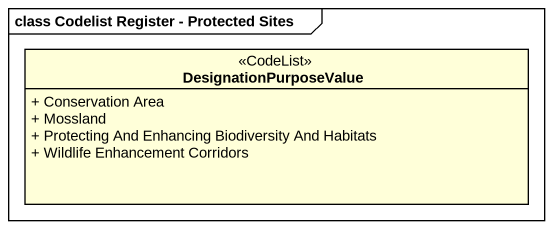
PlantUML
@startuml
mainframe class Codelist Register - Protected Sites
hide circle
hide empty members
skinparam classAttributeIconSize 0
class DesignationPurposeValue <<CodeList>> #FFFFD9 {
  + Conservation Area
  + Mossland
  + Protecting And Enhancing Biodiversity And Habitats
  + Wildlife Enhancement Corridors
}
@enduml
